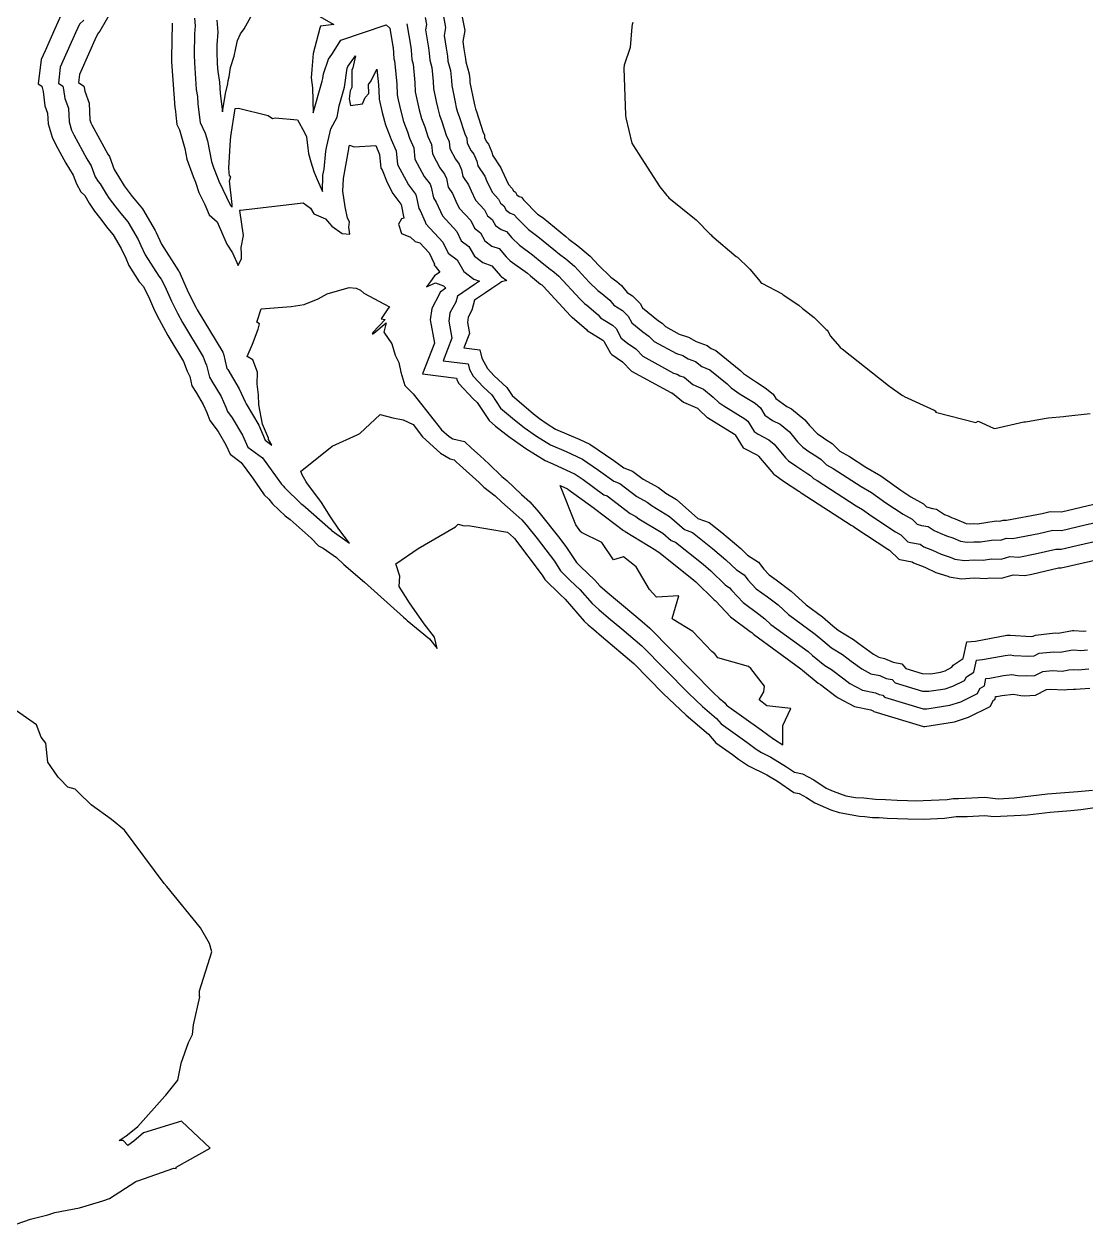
# Model space of a CAD drawing. Header units: inches. Extents: x 808357 to 808943, y 9157055 to 9157847.
# Drawn here: x 808554.6 to 808713.9, y 9157090 to 9157270.5 of the extents above; entities that cross this region are included whole.
import ezdxf

# ---------------------------------------------------------------- set-up
doc = ezdxf.new("R2010")
doc.units = ezdxf.units.IN
doc.header["$MEASUREMENT"] = 0

msp = doc.modelspace()

# ---------------------------------------------------------------- linework, layer by layer
for points, elevation in [([(808560.1, 9157271.73), (808559.17, 9157269.72), (808557.72, 9157266.46), (808557.12, 9157265.12), (808556.71, 9157261.49), (808557.22, 9157261.15), (808557.42, 9157260.35), (808557.68, 9157258.19), (808558.11, 9157257.07), (808558.18, 9157255.51), (808558.79, 9157253.47), (808559.33, 9157252.35), (808560.85, 9157249.58), (808561.95, 9157247.81), (808562.42, 9157246.5), (808563.11, 9157245.29), (808563.67, 9157244.76), (808564.36, 9157243.59), (808565.12, 9157242.41), (808565.89, 9157241.42), (808567.13, 9157239.81), (808567.93, 9157238.85), (808569.13, 9157236.8), (808569.82, 9157235.32), (808570.31, 9157234.25), (808571.86, 9157231.81), (808572.49, 9157231.09), (808573.4, 9157229.23), (808574.14, 9157227.51), (808574.86, 9157226.16), (808576.16, 9157223.74), (808578.51, 9157219.82), (808579.02, 9157218.39), (808579.43, 9157217.58), (808579.76, 9157216.21), (808580.38, 9157215.17), (808581.45, 9157213.39), (808582, 9157212.18), (808582.43, 9157210.97), (808583.7, 9157209.32), (808584.86, 9157207.33), (808585.47, 9157205.92), (808587.16, 9157204.71), (808588.85, 9157202.38), (808590.6, 9157199.86), (808591.31, 9157199.19), (808591.84, 9157198.51), (808593.73, 9157196.7), (808594.5, 9157196.13), (808597.64, 9157193.35), (808598.73, 9157192.2), (808599.44, 9157191.85), (808601.44, 9157190.42), (808602.52, 9157189.4), (808605.63, 9157186.72), (808611.51, 9157181.49), (808611.84, 9157181.19), (808612.03, 9157180.98), (808615.38, 9157178.23), (808616.53, 9157176.77), (808616.17, 9157178.46), (808614.59, 9157180.46), (808612.38, 9157183.63), (808610.86, 9157186.09), (808610.92, 9157187.63), (808610.33, 9157189.49), (808613.69, 9157191.78), (808619.32, 9157195.03), (808619.68, 9157195.42), (808620.61, 9157195.2), (808621.18, 9157195.26), (808627.09, 9157194.25), (808628, 9157193.44), (808628.04, 9157193.4), (808628.13, 9157193.28), (808632.29, 9157187.81), (808632.72, 9157187.14), (808634.98, 9157184.9), (808635.73, 9157184.2), (808638.6, 9157180.86), (808639.2, 9157180.34), (808640.06, 9157179.61), (808641.22, 9157178.63), (808646.04, 9157174.52), (808650.47, 9157170.02), (808653.88, 9157166.78), (808657.25, 9157163.95), (808658.34, 9157162.64), (808660.83, 9157160.86), (808661.74, 9157160.18), (808663.27, 9157159.17), (808666.02, 9157157.82), (808667.58, 9157156.87), (808670.07, 9157155.19), (808670.85, 9157155.02), (808671.96, 9157154.43), (808673.18, 9157153.62), (808675.59, 9157152.59), (808676.83, 9157152.16), (808679.88, 9157151.63), (808680.71, 9157151.56), (808681.86, 9157151.43), (808682.87, 9157151.43), (808684.03, 9157151.33), (808687.16, 9157151.24), (808689.5, 9157151.17), (808692.66, 9157151.32), (808694.39, 9157151.58), (808696.03, 9157151.58), (808698.68, 9157151.71), (808700.04, 9157151.56), (808705.12, 9157151.83), (808708.51, 9157152.23), (808711.59, 9157152.47), (808713.08, 9157152.62), (808719.7, 9157153.59)], 2898), ([(808563.54, 9157271.05), (808562.89, 9157270.42), (808562.29, 9157269.12), (808560.41, 9157264.9), (808560.01, 9157264.01), (808559.74, 9157261.58), (808560.38, 9157261.15), (808560.51, 9157260.65), (808560.67, 9157259.28), (808561.23, 9157257.83), (808561.32, 9157255.81), (808561.7, 9157254.55), (808562.03, 9157253.85), (808564, 9157250.26), (808564.66, 9157249.19), (808565.26, 9157247.56), (808565.67, 9157246.83), (808566.01, 9157246.51), (808566.9, 9157245.01), (808567.36, 9157244.29), (808568.35, 9157243.01), (808569.1, 9157242.04), (808570.14, 9157240.79), (808571.69, 9157238.14), (808572.1, 9157237.26), (808572.75, 9157235.85), (808574.79, 9157232.62), (808575.16, 9157232.2), (808575.69, 9157231.12), (808576.67, 9157228.87), (808577.6, 9157227.08), (808578.36, 9157225.67), (808581.45, 9157220.53), (808581.73, 9157219.74), (808581.95, 9157219.29), (808582.38, 9157217.51), (808582.75, 9157216.9), (808584.15, 9157214.57), (808584.86, 9157212.99), (808585.1, 9157212.32), (808585.81, 9157211.4), (808587.33, 9157208.81), (808588.12, 9157206.97), (808590.32, 9157205.39), (808592.53, 9157202.36), (808593.18, 9157201.42), (808593.44, 9157201.17), (808593.64, 9157200.92), (808596.16, 9157198.5), (808596.39, 9157198.33), (808600.54, 9157194.67), (808600.69, 9157194.5), (808600.8, 9157194.45), (808603.38, 9157192.59), (808601.81, 9157194.69), (808600.56, 9157196.52), (808599.18, 9157198.67), (808596.99, 9157201.62), (808596.88, 9157201.78), (808596.27, 9157202.82), (808596.09, 9157203.37), (808596.5, 9157203.71), (808600.78, 9157207.14), (808604.54, 9157208.83), (808604.86, 9157208.99), (808604.92, 9157209.03), (808608, 9157211.89), (808609.89, 9157211.41), (808611.46, 9157211.08), (808612.94, 9157210.39), (808614.37, 9157208.53), (808617.06, 9157206.08), (808618.49, 9157205.22), (808619.08, 9157205.1), (808619.45, 9157204.74), (808619.88, 9157204.35), (808622.85, 9157201.69), (808623.54, 9157201.01), (808625.27, 9157199.69), (808626.25, 9157198.76), (808629.23, 9157196.11), (808629.91, 9157195.32), (808631.54, 9157193.28), (808634.13, 9157189.88), (808635.07, 9157188.42), (808636.51, 9157186.99), (808637.97, 9157185.62), (808639.78, 9157183.52), (808640.8, 9157182.63), (808642.27, 9157181.38), (808644.26, 9157179.72), (808647.25, 9157177.16), (808654.23, 9157170.09), (808656.36, 9157168.06), (808658.46, 9157166.29), (808659.14, 9157165.47), (808662.99, 9157162.73), (808664.39, 9157161.69), (808665.18, 9157161.17), (808666.58, 9157160.48), (808668.95, 9157159.03), (808670.16, 9157158.21), (808671.35, 9157157.96), (808673.04, 9157157.06), (808674.91, 9157155.81), (808675.96, 9157155.37), (808677.87, 9157154.7), (808679.29, 9157154.45), (808680.56, 9157154.36), (808682.28, 9157154.16), (808683.82, 9157154.15), (808685.57, 9157154.01), (808687.1, 9157153.96), (808688.25, 9157153.93), (808693.06, 9157154.15), (808693.93, 9157154.28), (808694.74, 9157154.28), (808698.69, 9157154.47), (808700.71, 9157154.25), (808703.12, 9157154.38), (808708.12, 9157154.96), (808712.66, 9157155.32), (808714.86, 9157155.55)], 2900), ([(808567.65, 9157272.32), (808565.96, 9157269.39), (808565.67, 9157269.11), (808565.41, 9157268.53), (808563.09, 9157263.34), (808562.89, 9157262.89), (808562.76, 9157261.68), (808563.55, 9157261.15), (808563.6, 9157260.94), (808563.67, 9157260.38), (808564.35, 9157258.59), (808564.46, 9157256.1), (808564.61, 9157255.62), (808564.74, 9157255.35), (808567.15, 9157250.94), (808567.37, 9157250.58), (808568.09, 9157248.62), (808568.23, 9157248.37), (808568.35, 9157248.26), (808569.44, 9157246.42), (808569.59, 9157246.18), (808570.81, 9157244.61), (808571.08, 9157244.26), (808572.35, 9157242.74), (808574.25, 9157239.47), (808574.38, 9157239.2), (808575.18, 9157237.44), (808577.73, 9157233.43), (808577.83, 9157233.32), (808577.98, 9157233.01), (808579.19, 9157230.22), (808580.35, 9157228), (808580.56, 9157227.61), (808584.38, 9157221.25), (808584.44, 9157221.09), (808584.48, 9157221.01), (808585.01, 9157218.8), (808585.12, 9157218.63), (808586.84, 9157215.75), (808587.72, 9157213.8), (808587.77, 9157213.67), (808587.91, 9157213.48), (808589.79, 9157210.29), (808590.76, 9157208.02), (808591.75, 9157207.31), (808591.25, 9157208.14), (808591.22, 9157208.32), (808590.35, 9157210.46), (808589.78, 9157213.35), (808589.74, 9157214.85), (808589.55, 9157216.44), (808589.6, 9157218.24), (808588.91, 9157220.07), (808588.02, 9157220.61), (808588.83, 9157222.42), (808589.69, 9157224.67), (808589.87, 9157225.48), (808589.5, 9157225.72), (808590.13, 9157227.75), (808594.62, 9157228.07), (808596.6, 9157228.37), (808598.68, 9157229.23), (808600.05, 9157229.99), (808603.36, 9157230.93), (808604.4, 9157230.82), (808605.04, 9157230.52), (808605.53, 9157230.08), (808609.41, 9157228.02), (808609.16, 9157227.73), (808608.13, 9157226.23), (808608.75, 9157226.14), (808606.87, 9157224.18), (808606.81, 9157224.01), (808606.91, 9157223.99), (808607.02, 9157224.11), (808608.89, 9157225.63), (808608.56, 9157224.24), (808609.75, 9157222.5), (808610.25, 9157220.78), (808610.8, 9157219.67), (808611.1, 9157218.25), (808611.7, 9157216.23), (808612.95, 9157214.97), (808616.12, 9157211.01), (808617.2, 9157209.6), (808618.33, 9157208.57), (808618.92, 9157208.22), (808620.64, 9157207.86), (808621.72, 9157206.82), (808622.99, 9157205.68), (808624.29, 9157204.51), (808626.25, 9157202.57), (808626.99, 9157202.01), (808629.22, 9157199.88), (808630.46, 9157198.79), (808631.78, 9157197.23), (808634.95, 9157193.28), (808635.96, 9157191.95), (808637.43, 9157189.69), (808638.05, 9157189.08), (808640.22, 9157187.04), (808640.96, 9157186.17), (808642.41, 9157184.91), (808644.49, 9157183.16), (808647.3, 9157180.81), (808648.47, 9157179.81), (808657.98, 9157170.15), (808658.83, 9157169.34), (808659.68, 9157168.63), (808659.95, 9157168.3), (808665.15, 9157164.6), (808667.05, 9157163.19), (808667.08, 9157163.17), (808667.14, 9157163.14), (808668.42, 9157162.35), (808668.39, 9157165.24), (808669.6, 9157167.8), (808666, 9157168.18), (808664.87, 9157169.09), (808665.57, 9157170.3), (808665.64, 9157171.12), (808663.58, 9157173.76), (808663.25, 9157174.09), (808658.66, 9157175.4), (808658.22, 9157175.98), (808657.76, 9157176.35), (808654.91, 9157179.33), (808651.95, 9157181.15), (808651.82, 9157181.29), (808652.8, 9157184.68), (808649.47, 9157184.49), (808648.38, 9157185.66), (808646.38, 9157189.05), (808644.48, 9157190.52), (808642.98, 9157190.07), (808641.26, 9157192.71), (808638.21, 9157194.18), (808638.13, 9157194.27), (808638.1, 9157194.31), (808637.35, 9157195.36), (808635, 9157201.24), (808636.12, 9157200.72), (808636.14, 9157200.71), (808640.09, 9157197.83), (808640.14, 9157197.81), (808644.52, 9157194.47), (808644.68, 9157194.38), (808644.75, 9157194.33), (808649.36, 9157191.55), (808649.62, 9157191.32), (808649.76, 9157191.27), (808655.05, 9157187.05), (808655.33, 9157186.81), (808658.1, 9157184.1), (808658.26, 9157183.99), (808658.34, 9157183.89), (808660.53, 9157181.55), (808663.48, 9157179.35), (808663.73, 9157179.17), (808663.98, 9157178.94), (808671.12, 9157173.72), (808671.35, 9157173.52), (808673.72, 9157171.58), (808674.06, 9157171.37), (808676.4, 9157169.59), (808676.71, 9157169.36), (808679.15, 9157168.07), (808681.59, 9157167.56), (808681.78, 9157167.47), (808681.96, 9157167.44), (808682.05, 9157167.34), (808689.52, 9157165.1), (808689.7, 9157165.09), (808694.13, 9157165.78), (808696.26, 9157166.46), (808699.48, 9157168.07), (808699.98, 9157169.01), (808700.23, 9157169.17), (808700.31, 9157169.57), (808700.52, 9157169.59), (808701.27, 9157169.73), (808702.98, 9157169.91), (808704.12, 9157169.72), (808704.6, 9157169.69), (808706.32, 9157169.78), (808707.95, 9157170.63), (808708.56, 9157170.69), (808710.62, 9157170.56), (808711.04, 9157170.64), (808712, 9157170.69), (808712.3, 9157170.67), (808714.46, 9157170.85)], 2902), ([(808580.12, 9157271.33), (808580.23, 9157270.19), (808580.13, 9157268.97), (808580.09, 9157265.83), (808580.12, 9157264.65), (808580.41, 9157260.65), (808580.59, 9157259.57), (808580.65, 9157258.43), (808580.99, 9157255.71), (808581.75, 9157254.1), (808582.08, 9157252.94), (808582.67, 9157249.82), (808582.99, 9157248.95), (808583.65, 9157247.3), (808583.79, 9157246.87), (808585.55, 9157243.24), (808585.58, 9157243.18), (808585.81, 9157242.98), (808585.78, 9157243.2), (808585.77, 9157243.38), (808585.4, 9157246.94), (808585.6, 9157247.61), (808585.37, 9157247.63), (808585.28, 9157248.86), (808585.45, 9157251.38), (808585.55, 9157253.02), (808585.58, 9157253.59), (808586.24, 9157257.81), (808586.73, 9157257.83), (808591.17, 9157256.76), (808591.82, 9157256.28), (808592.26, 9157256.39), (808595.6, 9157256.1), (808596.65, 9157254.2), (808596.92, 9157253.52), (808597.13, 9157251.85), (808597.25, 9157251.04), (808597.57, 9157249.78), (808598.02, 9157248.35), (808598.52, 9157247.12), (808599.33, 9157245.35), (808599.4, 9157247.78), (808599.57, 9157248.69), (808599.85, 9157251.38), (808599.97, 9157252.13), (808600.58, 9157254.72), (808601.55, 9157256.47), (808601.84, 9157258.18), (808602.23, 9157259.59), (808602.63, 9157261), (808603.05, 9157263.82), (808603.14, 9157264.07), (808604.3, 9157265.71), (808603.87, 9157263.87), (808603.74, 9157263.52), (808603.76, 9157260.96), (808603.49, 9157260.43), (808603.36, 9157259.25), (808603.52, 9157258.22), (808605.36, 9157258.47), (808605.76, 9157259.46), (808606.31, 9157260.02), (808606.26, 9157261.41), (808606.64, 9157261.95), (808607.5, 9157263.71), (808607.74, 9157261.36), (808607.82, 9157259.38), (808607.86, 9157259.21), (808608.31, 9157257.2), (808608.81, 9157255.35), (808609.5, 9157253.54), (808609.62, 9157253.15), (808610.4, 9157251.43), (808610.61, 9157249.39), (808612.26, 9157246.32), (808613.29, 9157244.94), (808613.4, 9157244.69), (808613.8, 9157242.78), (808614, 9157242.48), (808614.73, 9157240.8), (808614.87, 9157240.48), (808617.42, 9157237.75), (808618.22, 9157236.07), (808619.54, 9157235.07), (808620.53, 9157233.33), (808622.06, 9157232.19), (808622.9, 9157231.89), (808622.13, 9157231.39), (808619.58, 9157229.64), (808619.33, 9157228.75), (808618.47, 9157227.12), (808618.3, 9157225.89), (808618.75, 9157223.33), (808617.46, 9157219.96), (808621.2, 9157219.48), (808621.39, 9157218.66), (808621.94, 9157217.65), (808623.52, 9157215.98), (808624.77, 9157214.83), (808626.07, 9157212.85), (808628.16, 9157211.07), (808629.61, 9157209.95), (808631.44, 9157208.65), (808633.53, 9157207.35), (808635.92, 9157206.34), (808638.35, 9157205.21), (808640.75, 9157203.56), (808643.05, 9157201.89), (808643.95, 9157201.54), (808646.49, 9157199.6), (808648.06, 9157198.75), (808648.81, 9157198.18), (808651.42, 9157196.61), (808653.66, 9157194.63), (808654.83, 9157194.2), (808657.84, 9157191.8), (808659.85, 9157190.11), (808661.43, 9157188.58), (808662.58, 9157187.82), (808663.16, 9157187.09), (808664.4, 9157185.76), (808666.08, 9157184.51), (808667.69, 9157183.33), (808669.25, 9157181.87), (808673.26, 9157178.94), (808674.39, 9157177.97), (808675.71, 9157176.89), (808677.36, 9157175.87), (808678.66, 9157174.88), (808680.24, 9157173.72), (808681.6, 9157173), (808682.97, 9157172.72), (808683.9, 9157172.3), (808684.81, 9157172.15), (808685.26, 9157171.63), (808689.37, 9157170.4), (808690.31, 9157170.36), (808692.74, 9157170.74), (808693.9, 9157171.11), (808695.67, 9157171.99), (808695.95, 9157172.51), (808697.04, 9157173.23), (808697.43, 9157175.03), (808698.37, 9157175.11), (808701.74, 9157175.75), (808702.52, 9157175.83), (808703.03, 9157175.75), (808705.28, 9157175.63), (808706.09, 9157175.67), (808706.85, 9157176.06), (808709.03, 9157176.3), (808709.99, 9157176.24), (808711.58, 9157176.54), (808712.03, 9157176.57), (808713.09, 9157176.48), (808714.1, 9157176.57)], 2906), ([(808583.48, 9157271.02), (808583.65, 9157269.24), (808583.5, 9157267.34), (808583.49, 9157266.31), (808583.54, 9157264.51), (808583.62, 9157263.36), (808583.89, 9157261.75), (808583.97, 9157260.05), (808584.32, 9157257.27), (808584.77, 9157260.05), (808585.13, 9157261.48), (808585.21, 9157261.98), (808585.34, 9157262.54), (808585.56, 9157263.94), (808586.07, 9157265.62), (808586.32, 9157266.86), (808586.6, 9157267.97), (808587.05, 9157268.97), (808587.61, 9157269.73), (808588.57, 9157271.52)], 2908), ([(808598.84, 9157271.65), (808601.03, 9157270.38), (808599.03, 9157270.16), (808598.94, 9157269.84), (808597.92, 9157266.03), (808597.74, 9157263.65), (808597.66, 9157262.37), (808597.82, 9157260.88), (808597.94, 9157257.12), (808599.28, 9157261.91), (808599.38, 9157262.27), (808599.49, 9157262.99), (808600.26, 9157265.21), (808600.75, 9157265.89), (808602.08, 9157268.02), (808608.89, 9157270.35), (808609.46, 9157269.85), (808609.91, 9157267.08), (808609.93, 9157266.95), (808610.05, 9157265.25), (808610.14, 9157264.94), (808610.47, 9157261.51), (808610.55, 9157259.85), (808610.7, 9157259.09), (808611.09, 9157257.39), (808611.51, 9157255.83), (808612.09, 9157254.3), (808612.39, 9157253.36), (808613.05, 9157251.91), (808613.22, 9157250.19), (808614.62, 9157247.6), (808615.48, 9157246.44), (808615.67, 9157245.99), (808616.01, 9157244.38), (808616.42, 9157243.76), (808617.03, 9157242.35), (808617.35, 9157241.67), (808619.5, 9157239.36), (808620.17, 9157237.95), (808621.29, 9157237.1), (808622.13, 9157235.63), (808623.42, 9157234.67), (808624.74, 9157234.2), (808626.03, 9157232.71), (808626.14, 9157232.59), (808627.01, 9157231.97), (808626.2, 9157231.77), (808625.93, 9157231.59), (808624.74, 9157230.78), (808623.79, 9157230.16), (808622.17, 9157229.05), (808621.75, 9157227.52), (808621.2, 9157226.48), (808621.09, 9157225.69), (808621.38, 9157224.06), (808620.55, 9157221.91), (808622.94, 9157221.61), (808623.23, 9157220.34), (808624.09, 9157218.77), (808625.09, 9157217.71), (808626.98, 9157215.96), (808627.79, 9157214.73), (808631.01, 9157211.99), (808631.9, 9157211.3), (808633.04, 9157210.5), (808634.32, 9157209.7), (808637.94, 9157208.16), (808639.46, 9157207.45), (808643.05, 9157204.99), (808644.53, 9157203.91), (808645.85, 9157203.4), (808647.47, 9157202.17), (808649.76, 9157200.93), (808650.84, 9157200.11), (808652.45, 9157199.14), (808655.67, 9157196.29), (808657.37, 9157195.67), (808659.23, 9157194.18), (808662.12, 9157191.77), (808663.09, 9157190.81), (808664.74, 9157189.74), (808665.57, 9157188.69), (808666.34, 9157187.86), (808667.38, 9157187.09), (808669.66, 9157185.41), (808671.89, 9157183.33), (808674.33, 9157181.54), (808675.91, 9157180.2), (808676.7, 9157179.55), (808679.01, 9157178.12), (808679.79, 9157177.53), (808682, 9157175.91), (808682.82, 9157175.47), (808683.65, 9157175.3), (808684.96, 9157174.72), (808686.24, 9157174.5), (808686.87, 9157173.78), (808689.3, 9157173.05), (808690.62, 9157173), (808692.04, 9157173.22), (808692.73, 9157173.44), (808693.77, 9157173.96), (808693.93, 9157174.26), (808695.44, 9157175.27), (808695.98, 9157177.76), (808697.29, 9157177.87), (808701.98, 9157178.76), (808702.28, 9157178.79), (808702.48, 9157178.76), (808705.63, 9157178.59), (808705.97, 9157178.61), (808706.29, 9157178.78), (808709.27, 9157179.11), (808709.68, 9157179.08), (808711.86, 9157179.49), (808712.04, 9157179.5), (808713.49, 9157179.39), (808713.91, 9157179.43)], 2908), ([(808614.74, 9157271.44), (808614.94, 9157270.38), (808614.8, 9157269.6), (808615.23, 9157266.91), (808615.37, 9157266.09), (808615.45, 9157265.02), (808615.74, 9157263.96), (808615.95, 9157261.82), (808616, 9157260.78), (808616.4, 9157258.84), (808616.64, 9157257.77), (808616.9, 9157256.78), (808617.27, 9157255.82), (808617.92, 9157253.77), (808618.34, 9157252.86), (808618.44, 9157251.79), (808619.32, 9157250.17), (808619.86, 9157249.44), (808620.21, 9157248.61), (808620.42, 9157247.59), (808621.26, 9157246.34), (808621.65, 9157245.44), (808622.31, 9157244.04), (808623.66, 9157242.58), (808624.08, 9157241.69), (808624.78, 9157241.16), (808625.31, 9157240.23), (808626.13, 9157239.63), (808626.96, 9157239.33), (808627.77, 9157238.39), (808628.88, 9157237.27), (808630.86, 9157235.85), (808632.31, 9157234.66), (808633.49, 9157233.68), (808634.03, 9157233.28), (808634.81, 9157232.63), (808637.94, 9157229.23), (808638.67, 9157228.53), (808639.02, 9157228.27), (808640.71, 9157226.83), (808641.06, 9157226.38), (808642.87, 9157225.27), (808643.38, 9157224.77), (808644.14, 9157223.35), (808645.09, 9157222.59), (808646.33, 9157221.72), (808647.39, 9157220.63), (808652.01, 9157218.1), (808652.53, 9157217.95), (808652.97, 9157217.69), (808653.58, 9157217.47), (808654.89, 9157216.41), (808656.5, 9157215.7), (808657.97, 9157214.51), (808658.81, 9157213.69), (808659.55, 9157213.19), (808662.7, 9157211.24), (808663.14, 9157210.87), (808664.09, 9157209.36), (808664.69, 9157208.93), (808666.3, 9157208.11), (808667.08, 9157207.46), (808668.8, 9157205.39), (808669.23, 9157204.95), (808670.49, 9157204.08), (808672.15, 9157202.99), (808672.53, 9157202.75), (808672.98, 9157202.27), (808673.56, 9157201.97), (808679.4, 9157198.19), (808680.33, 9157197.64), (808681.6, 9157196.74), (808685.29, 9157194.3), (808686.09, 9157193.85), (808687.17, 9157192.81), (808687.57, 9157192.7), (808689, 9157192.44), (808689.57, 9157192.06), (808690.85, 9157191.55), (808692.14, 9157190.92), (808693.51, 9157190.49), (808694.21, 9157190.2), (808695.64, 9157189.99), (808697.08, 9157190.1), (808698.47, 9157190.04), (808699.72, 9157190.23), (808701.13, 9157190.19), (808702.45, 9157190.58), (808703.8, 9157190.51), (808706.27, 9157190.98), (808709.34, 9157191.7), (808710.16, 9157191.68), (808712.5, 9157192.25), (808720.87, 9157194.15)], 2912), ([(808617.49, 9157271.58), (808617.81, 9157269.93), (808617.59, 9157268.72), (808617.89, 9157266.83), (808618.09, 9157265.66), (808618.14, 9157264.91), (808618.55, 9157263.47), (808618.69, 9157261.97), (808618.73, 9157261.25), (808619.24, 9157258.72), (808619.41, 9157257.96), (808619.6, 9157257.26), (808619.86, 9157256.58), (808620.69, 9157253.98), (808620.98, 9157253.34), (808621.06, 9157252.59), (808621.67, 9157251.45), (808622.05, 9157250.94), (808622.48, 9157249.91), (808622.63, 9157249.19), (808623.68, 9157247.62), (808623.96, 9157246.99), (808624.78, 9157245.22), (808625.74, 9157244.2), (808626.04, 9157243.57), (808626.53, 9157243.19), (808626.91, 9157242.54), (808627.48, 9157242.11), (808628.07, 9157241.9), (808628.64, 9157241.24), (808630.24, 9157239.62), (808631.65, 9157238.61), (808634.07, 9157236.62), (808634.9, 9157235.93), (808635.83, 9157235.24), (808637.16, 9157234.13), (808639.35, 9157231.75), (808640.65, 9157230.51), (808641.27, 9157230.05), (808642.47, 9157229.02), (808643.05, 9157228.28), (808644.35, 9157227.49), (808645.18, 9157226.65), (808645.74, 9157225.63), (808647.42, 9157224.27), (808648.32, 9157223.65), (808649.09, 9157222.85), (808652.44, 9157221.02), (808653.39, 9157220.73), (808654.19, 9157220.26), (808655.32, 9157219.86), (808656.26, 9157219.1), (808657.43, 9157218.59), (808660.04, 9157216.47), (808660.65, 9157215.87), (808662, 9157214.95), (808664.23, 9157213.57), (808665.04, 9157212.9), (808665.72, 9157211.81), (808666.85, 9157211.01), (808668, 9157210.42), (808669.4, 9157209.27), (808670.61, 9157207.81), (808671.42, 9157206.97), (808672.32, 9157206.35), (808673.5, 9157205.58), (808674.17, 9157205.15), (808674.97, 9157204.32), (808675.97, 9157203.78), (808680.13, 9157201.1), (808681.7, 9157200.17), (808683.84, 9157198.65), (808686.45, 9157196.92), (808687.78, 9157196.18), (808688.56, 9157195.43), (808689.22, 9157195.25), (808690.22, 9157195.07), (808691.12, 9157194.47), (808692.02, 9157194.11), (808692.93, 9157193.67), (808693.88, 9157193.37), (808695.06, 9157192.88), (808696.06, 9157192.74), (808697.07, 9157192.81), (808698.03, 9157192.77), (808700.07, 9157193.07), (808701.04, 9157193.05), (808701.95, 9157193.32), (808702.87, 9157193.27), (808706.79, 9157194.02), (808708.92, 9157194.52), (808710.19, 9157194.48), (808713.76, 9157195.35), (808719.48, 9157196.65)], 2914), ([(808620.25, 9157271.72), (808620.68, 9157269.49), (808620.38, 9157267.85), (808620.55, 9157266.74), (808620.81, 9157265.24), (808620.84, 9157264.8), (808621.35, 9157262.98), (808621.43, 9157262.13), (808621.45, 9157261.71), (808622.09, 9157258.6), (808622.19, 9157258.15), (808622.3, 9157257.74), (808622.45, 9157257.34), (808623.46, 9157254.19), (808623.63, 9157253.82), (808623.67, 9157253.39), (808624.02, 9157252.73), (808624.24, 9157252.44), (808624.75, 9157251.22), (808624.84, 9157250.79), (808626.11, 9157248.91), (808626.27, 9157248.54), (808627.26, 9157246.4), (808627.82, 9157245.81), (808627.99, 9157245.44), (808628.28, 9157245.22), (808628.5, 9157244.84), (808628.84, 9157244.59), (808629.18, 9157244.47), (808629.51, 9157244.08), (808631.61, 9157241.96), (808632.43, 9157241.37), (808635.83, 9157238.58), (808636.32, 9157238.17), (808637.63, 9157237.19), (808639.51, 9157235.63), (808640.75, 9157234.28), (808642.62, 9157232.49), (808643.51, 9157231.83), (808644.22, 9157231.22), (808645.04, 9157230.18), (808645.83, 9157229.7), (808646.99, 9157228.54), (808647.33, 9157227.9), (808649.75, 9157225.96), (808650.31, 9157225.57), (808650.78, 9157225.07), (808652.87, 9157223.93), (808654.26, 9157223.51), (808655.41, 9157222.83), (808657.06, 9157222.26), (808657.64, 9157221.78), (808658.36, 9157221.47), (808662.1, 9157218.43), (808662.49, 9157218.06), (808664.45, 9157216.72), (808665.77, 9157215.9), (808666.94, 9157214.93), (808667.35, 9157214.27), (808669.01, 9157213.09), (808669.71, 9157212.73), (808671.72, 9157211.08), (808672.42, 9157210.23), (808673.62, 9157208.99), (808674.15, 9157208.62), (808674.86, 9157208.16), (808675.81, 9157207.55), (808676.95, 9157206.37), (808678.39, 9157205.6), (808680.85, 9157204), (808683.08, 9157202.7), (808686.09, 9157200.55), (808687.61, 9157199.54), (808689.48, 9157198.5), (808689.95, 9157198.05), (808690.87, 9157197.81), (808691.44, 9157197.7), (808692.67, 9157196.88), (808693.19, 9157196.67), (808693.71, 9157196.42), (808694.25, 9157196.25), (808695.91, 9157195.56), (808696.48, 9157195.48), (808697.05, 9157195.52), (808697.6, 9157195.5), (808700.42, 9157195.92), (808700.95, 9157195.91), (808701.44, 9157196.05), (808701.95, 9157196.03), (808707.31, 9157197.06), (808708.5, 9157197.34), (808710.21, 9157197.29), (808715.03, 9157198.46)], 2916), ([(808576.77, 9157270.6), (808576.69, 9157265.36), (808576.71, 9157264.79), (808577.21, 9157257.94), (808577.3, 9157257.39), (808577.33, 9157256.8), (808577.5, 9157255.41), (808577.89, 9157254.58), (808578.7, 9157251.79), (808579, 9157250.19), (808579.96, 9157247.61), (808580.3, 9157246.76), (808580.81, 9157245.2), (808581.7, 9157243.37), (808582.32, 9157241.85), (808583.53, 9157240.8), (808584.97, 9157237.45), (808585.82, 9157236.14), (808586.71, 9157234.24), (808587.19, 9157235.3), (808587.17, 9157235.98), (808587.14, 9157236.96), (808587.47, 9157238.72), (808586.92, 9157242.5), (808586.92, 9157242.51), (808586.91, 9157242.55), (808587.04, 9157242.56), (808596.44, 9157243.65), (808597.52, 9157242.84), (808598.03, 9157241.99), (808599.78, 9157241.26), (808600.38, 9157240.53), (808600.76, 9157240.12), (808602.31, 9157239.06), (808603.44, 9157238.96), (808603.3, 9157239.97), (808603.37, 9157240.78), (808603.1, 9157241.35), (808602.76, 9157243.03), (808602.41, 9157245.37), (808602.47, 9157247.3), (808603.3, 9157251.72), (808603.31, 9157251.85), (808603.38, 9157252.28), (808604.07, 9157252.03), (808607.34, 9157252.26), (808607.87, 9157250.87), (808608.11, 9157248.84), (808608.27, 9157248.6), (808609.02, 9157246.68), (808609.91, 9157245.04), (808611.1, 9157243.44), (808611.13, 9157243.38), (808611.55, 9157241.36), (808611.17, 9157241.26), (808610.76, 9157240.46), (808611.18, 9157239.04), (808612.55, 9157238.49), (808613.23, 9157237.83), (808613.96, 9157237.62), (808615.34, 9157236.14), (808616.14, 9157234.45), (808616.12, 9157234.31), (808616.26, 9157234.14), (808616.97, 9157233.26), (808616.16, 9157232.7), (808615.53, 9157231.85), (808614.94, 9157231.06), (808616.31, 9157231.62), (808617.48, 9157231.2), (808617.86, 9157230.83), (808616.98, 9157230.22), (808616.91, 9157229.98), (808615.75, 9157227.77), (808615.51, 9157226.09), (808616.13, 9157222.6), (808614.36, 9157218.01), (808619.46, 9157217.35), (808619.55, 9157216.99), (808619.8, 9157216.53), (808621.96, 9157214.25), (808622.55, 9157213.7), (808624.35, 9157210.97), (808625.31, 9157210.15), (808627.31, 9157208.61), (808629.85, 9157206.81), (808632.73, 9157205.01), (808633.91, 9157204.51), (808637.24, 9157202.96), (808638.44, 9157202.13), (808641.57, 9157199.86), (808642.04, 9157199.68), (808645.5, 9157197.03), (808646.37, 9157196.57), (808646.78, 9157196.25), (808650.39, 9157194.08), (808651.64, 9157192.98), (808652.3, 9157192.74), (808656.44, 9157189.42), (808657.59, 9157188.46), (808659.76, 9157186.34), (808660.42, 9157185.91), (808660.75, 9157185.49), (808662.47, 9157183.66), (808664.78, 9157181.93), (808665.71, 9157181.25), (808666.62, 9157180.4), (808672.19, 9157176.33), (808672.87, 9157175.75), (808674.72, 9157174.24), (808675.71, 9157173.62), (808677.53, 9157172.24), (808678.47, 9157171.54), (808680.37, 9157170.54), (808682.28, 9157170.14), (808682.84, 9157169.89), (808683.39, 9157169.79), (808683.66, 9157169.48), (808689.45, 9157167.75), (808690, 9157167.73), (808693.43, 9157168.26), (808695.08, 9157168.78), (808697.58, 9157170.03), (808697.96, 9157170.76), (808698.63, 9157171.2), (808698.87, 9157172.3), (808699.44, 9157172.35), (808701.51, 9157172.74), (808702.75, 9157172.87), (808703.58, 9157172.73), (808704.94, 9157172.66), (808706.2, 9157172.72), (808707.4, 9157173.34), (808708.79, 9157173.5), (808710.31, 9157173.4), (808711.31, 9157173.59), (808712.02, 9157173.63), (808712.7, 9157173.58), (808714.28, 9157173.71)], 2904), ([(808612.01, 9157270.47), (808612.57, 9157266.99), (808612.65, 9157266.52), (808612.75, 9157265.13), (808612.94, 9157264.45), (808613.21, 9157261.67), (808613.27, 9157260.31), (808613.55, 9157258.96), (808613.86, 9157257.58), (808614.2, 9157256.3), (808614.68, 9157255.06), (808615.16, 9157253.57), (808615.69, 9157252.39), (808615.83, 9157250.99), (808616.97, 9157248.88), (808617.67, 9157247.94), (808617.94, 9157247.3), (808618.21, 9157245.98), (808618.84, 9157245.05), (808619.34, 9157243.89), (808619.83, 9157242.85), (808621.58, 9157240.97), (808622.13, 9157239.82), (808623.03, 9157239.13), (808623.72, 9157237.93), (808624.77, 9157237.15), (808625.85, 9157236.77), (808626.9, 9157235.55), (808627.51, 9157234.93), (808630.08, 9157233.09), (808630.55, 9157232.7), (808632.07, 9157231.44), (808632.23, 9157231.32), (808632.46, 9157231.13), (808636.54, 9157226.71), (808636.7, 9157226.55), (808636.78, 9157226.49), (808638.95, 9157224.63), (808639.07, 9157224.48), (808641.39, 9157223.06), (808641.57, 9157222.88), (808642.55, 9157221.08), (808642.76, 9157220.91), (808644.34, 9157219.8), (808645.69, 9157218.41), (808651.58, 9157215.19), (808651.67, 9157215.16), (808651.74, 9157215.12), (808651.85, 9157215.08), (808653.51, 9157213.73), (808655.58, 9157212.82), (808655.91, 9157212.55), (808656.98, 9157211.51), (808657.1, 9157211.43), (808661.16, 9157208.92), (808661.24, 9157208.84), (808662.46, 9157206.91), (808662.54, 9157206.85), (808664.59, 9157205.8), (808664.76, 9157205.66), (808666.99, 9157202.97), (808667.03, 9157202.93), (808668.66, 9157201.81), (808670.79, 9157200.41), (808670.89, 9157200.35), (808671, 9157200.23), (808671.14, 9157200.15), (808678.67, 9157195.29), (808678.96, 9157195.12), (808679.35, 9157194.84), (808684.13, 9157191.67), (808684.39, 9157191.53), (808685.79, 9157190.18), (808685.93, 9157190.15), (808687.78, 9157189.81), (808688.01, 9157189.66), (808689.68, 9157188.99), (808691.36, 9157188.17), (808693.13, 9157187.62), (808693.36, 9157187.52), (808695.21, 9157187.25), (808697.1, 9157187.38), (808698.9, 9157187.31), (808699.37, 9157187.38), (808701.21, 9157187.33), (808702.95, 9157187.84), (808704.72, 9157187.74), (808705.75, 9157187.94), (808709.76, 9157188.89), (808710.14, 9157188.87), (808711.24, 9157189.14), (808722.27, 9157191.64)], 2910), ([(808645.92, 9157270.71), (808645.79, 9157270.41), (808645.77, 9157270.06), (808645.5, 9157266.95), (808644.61, 9157264.29), (808644.56, 9157263.83), (808644.79, 9157256.8), (808644.85, 9157256.41), (808645.76, 9157252.57), (808645.98, 9157252.21), (808647.17, 9157250.41), (808649.95, 9157246.06), (808650.98, 9157244.74), (808651.1, 9157244.64), (808651.2, 9157244.53), (808651.31, 9157244.41), (808655.16, 9157241.28), (808655.4, 9157241.08), (808657.51, 9157238.95), (808657.65, 9157238.83), (808657.76, 9157238.67), (808661.41, 9157235.6), (808661.58, 9157235.49), (808663.33, 9157233.81), (808663.47, 9157233.71), (808664.98, 9157231.83), (808665.11, 9157231.71), (808665.25, 9157231.59), (808668.31, 9157230.01), (808668.46, 9157229.86), (808670.8, 9157228.27), (808671.33, 9157227.81), (808671.5, 9157227.67), (808673.11, 9157226.42), (808674.91, 9157224.63), (808675.04, 9157224.52), (808675.16, 9157224.4), (808675.53, 9157223.66), (808676.9, 9157222.09), (808677.02, 9157221.96), (808677.17, 9157221.86), (808677.28, 9157221.74), (808684.25, 9157216.22), (808684.43, 9157216.07), (808686.34, 9157214.75), (808686.5, 9157214.68), (808686.62, 9157214.6), (808691.11, 9157212.56), (808691.34, 9157212.39), (808691.31, 9157212.22), (808697.36, 9157210.71), (808697.69, 9157210.87), (808700.02, 9157209.83), (808700.2, 9157209.81), (808704.53, 9157210.78), (808704.82, 9157210.79), (808705.12, 9157210.84), (808707.91, 9157211.33), (808708.24, 9157211.39), (808710.51, 9157211.58), (808710.83, 9157211.66), (808714.51, 9157212.02)], 2918), ([(808552.22, 9157090.01), (808555.53, 9157091.18), (808558.15, 9157091.82), (808559.17, 9157092.16), (808562.87, 9157092.89), (808566.4, 9157093.92), (808567.4, 9157094.29), (808571.32, 9157096.82), (808571.42, 9157096.86), (808571.63, 9157096.95), (808577.02, 9157098.83), (808577.4, 9157098.77), (808577.4, 9157098.98), (808582.51, 9157101.81), (808578.21, 9157105.87), (808572.51, 9157104.14), (808571.03, 9157102.86), (808570.13, 9157102.24), (808569.42, 9157102.98), (808568.82, 9157102.99), (808569.76, 9157103.57), (808569.83, 9157103.63), (808571.63, 9157105.1), (808575.71, 9157109.61), (808575.84, 9157109.77), (808577.62, 9157112.01), (808577.64, 9157112.03), (808578.12, 9157114.55), (808578.13, 9157114.57), (808579.22, 9157117.69), (808579.82, 9157118.86), (808579.98, 9157120.35), (808580.92, 9157124.51), (808580.92, 9157124.54), (808580.91, 9157124.56), (808580.87, 9157125.41), (808582.76, 9157131.28), (808582.4, 9157132.54), (808581.06, 9157134.9), (808576.01, 9157141.1), (808575.58, 9157141.55), (808569.64, 9157149.55), (808567.68, 9157151.12), (808564.66, 9157153.34), (808562.72, 9157155.16), (808562.25, 9157155.68), (808561.15, 9157155.97), (808559.96, 9157157.25), (808559.69, 9157157.5), (808559.58, 9157157.61), (808558.14, 9157159.71), (808557.86, 9157162.59), (808557.14, 9157163.5), (808556.42, 9157165.34), (808552.46, 9157168.15)], 2898)]:
    msp.add_lwpolyline(points, dxfattribs=dict(elevation=elevation))

doc.saveas('drawing.dxf')
